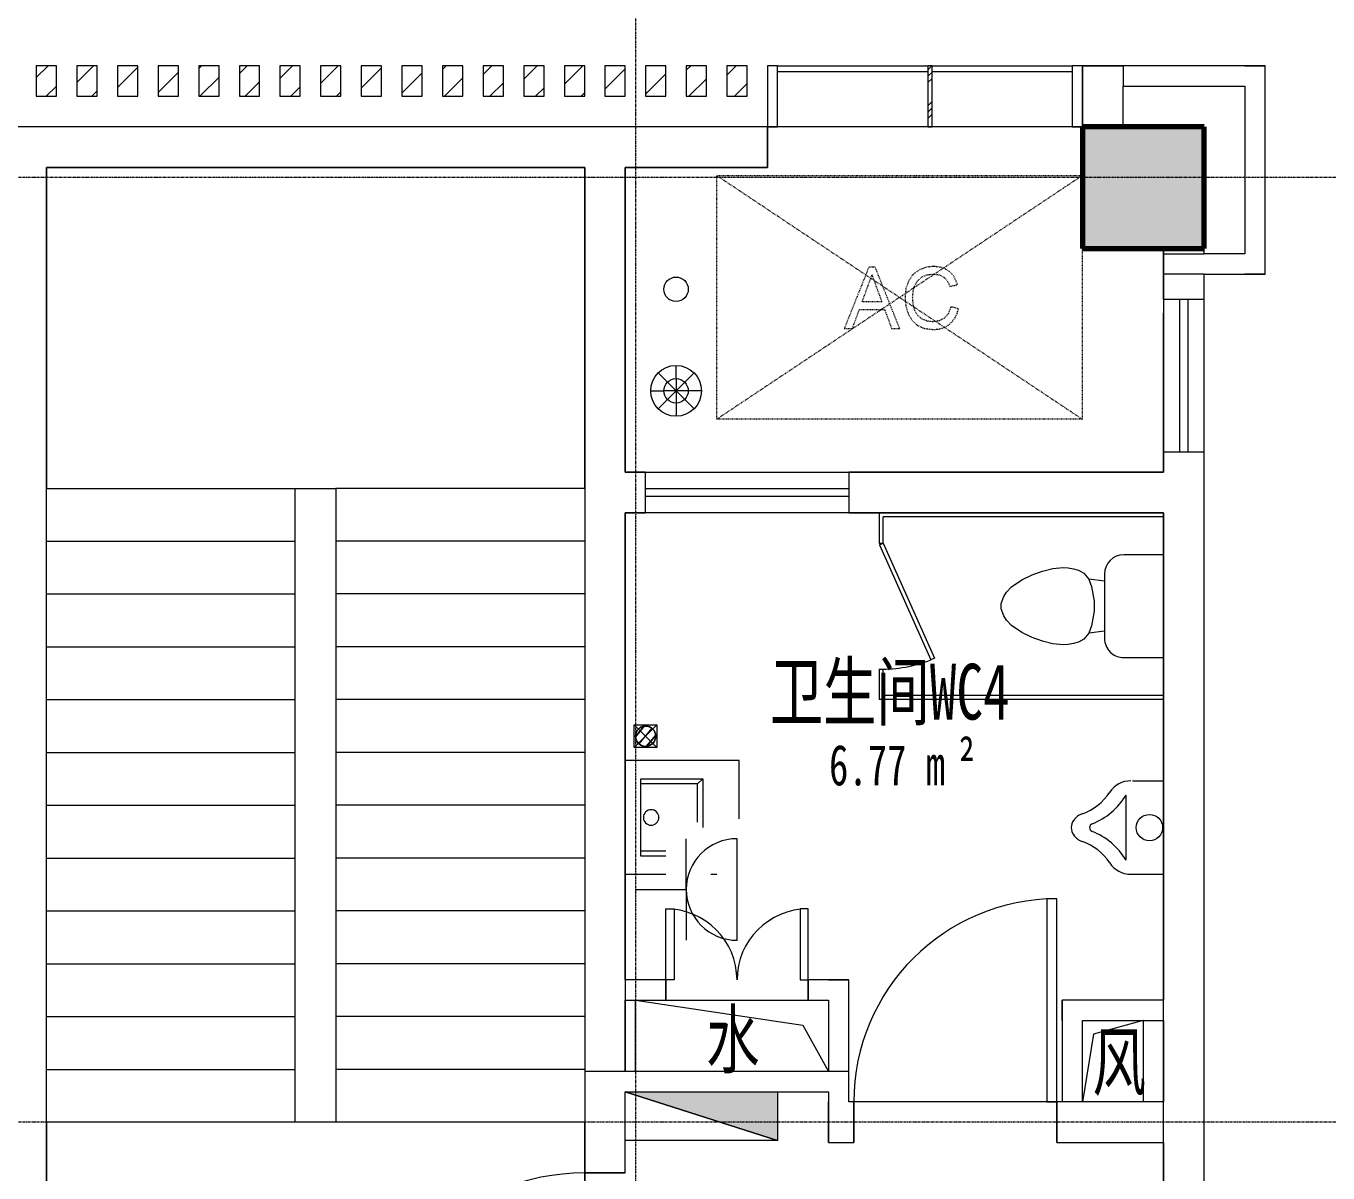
# Model space of a CAD drawing. Header units: millimetres. Extents: x 147592 to 208617, y -27981 to 8299.
# Drawn here: x 171000 to 177409, y -4900 to 746 of the extents above; entities that cross this region are included whole.
import ezdxf

# ---------------------------------------------------------------- set-up
doc = ezdxf.new("R2010")
doc.units = ezdxf.units.MM
for name, pattern in [('Dash_2_', [6.35, 3.175, -3.175]), ('划线', [6.35, 3.175, -3.175]), ('架空线', [3.97, 2.38, -1.59]), ('轴网线', [22.24, 12.7, -3.18, 3.18, -3.18])]:
    doc.linetypes.add(name, pattern=pattern)
for name, color, linetype, lineweight in [('A-AREA-____-IDEN', 7, 'Continuous', 5), ('A-DETL-____-OTLN', 7, 'Continuous', 5), ('A-DETL-GENF-OTLN', 7, 'Continuous', 5), ('A-GLAZ-CWMG-MCUT', 7, 'Continuous', 13), ('A-GLAZ-CWMG-OTLN', 7, 'Continuous', 5), ('A-WALL-____-MCUT', 7, 'Continuous', 13), ('A-WALL-____-OTLN', 7, 'Continuous', 13), ('E-ELEC-FIXT-OTLN', 7, 'Continuous', 5), ('M-EQPM-____-HDLN', 7, '划线', 5), ('P-SANR-FIXT-HDLN', 7, '划线', 5), ('P-SANR-FIXT-OTLN', 7, 'Continuous', 5), ('Q-SPCQ-____-OTLN', 7, 'Continuous', 5), ('S-GRID-____-OTLN', 7, 'Continuous', 5), ('S-STRS-____-OTLN', 7, 'Continuous', 5)]:
    doc.layers.add(name, color=color, linetype=linetype, lineweight=lineweight)
for name, color, linetype, lineweight, true_color in [('A-DOOR-____-MCUT', 7, 'Continuous', 13, 0x00007f), ('A-FLOR-____-OTLN', 7, 'Continuous', 13, 0x007f00), ('A-GLAZ-____-OTLN', 7, 'Continuous', 13, 0x00007f)]:
    doc.layers.add(name, color=color, linetype=linetype, lineweight=lineweight, true_color=true_color)
doc.styles.add('仿宋', font='', dxfattribs={"width": 0.7, "height": 200})
doc.styles.add('仿宋_1', font='', dxfattribs={"width": 0.7, "height": 275})
doc.styles.get('仿宋').set_extended_font_data('FangSong')
doc.styles.get('仿宋_1').set_extended_font_data('FangSong')

# ---------------------------------------------------------------- blocks, each defined once
blk = doc.blocks.new('TJ单扇平开门 - M1023-1831567-ELV_4F')
at = {"layer": 'A-DOOR-____-MCUT', "color": 251, "lineweight": 5, "true_color": 0x515151}
for p, q in [((500, 1100), (450, 1100)), ((450, 1100), (450, 100)), ((500, 100), (500, 1100)), ((450, 100), (500, 100))]:
    blk.add_line(p, q, dxfattribs=at)
at = {"layer": 'A-DOOR-____-MCUT', "color": 173, "lineweight": 5, "true_color": 0x5151be}
blk.add_arc((500, 100), 1000, 90, 180, dxfattribs=at)
blk = doc.blocks.new('左右推拉窗 - C1015-1399711-ELV_4F')
at = {"layer": 'A-GLAZ-____-OTLN', "color": 251, "lineweight": 5, "true_color": 0x515151}
for p, q in [((-490.5, -166.9), (-490.5, 33.1)), ((-490.5, 33.1), (509.5, 33.1)), ((509.5, 33.1), (509.5, -166.9)), ((-490.5, -46.9), (509.5, -46.9)), ((509.5, -86.9), (-490.5, -86.9)), ((509.5, -166.9), (-490.5, -166.9))]:
    blk.add_line(p, q, dxfattribs=at)
blk = doc.blocks.new('TJ双扇平开门 - FMC0723-2766260-ELV_4F')
at = {"layer": 'A-DOOR-____-MCUT', "color": 251, "lineweight": 5, "true_color": 0x515151}
for p, q in [((-310, -50), (-350, -50)), ((-350, -50), (-350, -400)), ((-310, -400), (-310, -50)), ((310, -50), (350, -50)), ((310, -400), (310, -50)), ((350, -50), (350, -400)), ((-350, -400), (-310, -400)), ((350, -400), (310, -400))]:
    blk.add_line(p, q, dxfattribs=at)
at = {"layer": 'A-DOOR-____-MCUT', "color": 173, "lineweight": 5, "true_color": 0x5151be}
for centre, start, end in [((-350, -50), 270, 360), ((350, -50), 180, 270)]:
    blk.add_arc(centre, 350, start, end, dxfattribs=at)
blk = doc.blocks.new('消火栓明装 - 消火栓明装-1644730-ELV_4F')
at = {"layer": 'A-DETL-GENF-OTLN', "true_color": 0x888888}
blk.add_hatch(color=252, dxfattribs=at).paths.add_polyline_path([(-375, 240), (-375, 0), (375, 0)], flags=0)
at = {"layer": 'A-DETL-GENF-OTLN', "color": 251, "true_color": 0x515151}
for p, q in [((-375, 240), (375, 240)), ((375, 0), (-375, 240)), ((-375, 0), (-375, 240)), ((-375, 240), (375, 0)), ((375, 240), (375, 0)), ((375, 0), (-375, 0))]:
    blk.add_line(p, q, dxfattribs=at)
blk = doc.blocks.new('TJ单扇平开门 - FMB1222b-2064251-ELV_4F')
at = {"layer": 'A-DOOR-____-MCUT', "color": 251, "lineweight": 5, "true_color": 0x515151}
for p, q in [((500, -100), (550, -100)), ((500, -1200), (500, -100)), ((550, -100), (550, -1200)), ((550, -1200), (500, -1200))]:
    blk.add_line(p, q, dxfattribs=at)
at = {"layer": 'A-DOOR-____-MCUT', "color": 173, "lineweight": 5, "true_color": 0x5151be}
blk.add_arc((550, -100), 1100, 180, 270, dxfattribs=at)
blk = doc.blocks.new('矩形竖梃 - 100_100mm 木色铝方通-V58-ELV_4F')
at = {"layer": 'A-GLAZ-CWMG-OTLN', "true_color": 0x515151}
h = blk.add_hatch(dxfattribs=at)
h.set_pattern_fill('FP_47', color=251, style=0, pattern_type=2)
h.set_pattern_definition([(315, (-171100.01, 549.98), (70.71068, 70.71068), [])])
h.paths.add_polyline_path([(50, 150), (50, 0), (-50, 0), (-50, 150)], flags=0)
at = {"layer": 'A-GLAZ-CWMG-MCUT', "color": 251, "lineweight": 5, "true_color": 0x515151}
for p, q in [((-50, 150), (50, 150)), ((-50, 0), (-50, 150)), ((50, 150), (50, 0)), ((50, 0), (-50, 0))]:
    blk.add_line(p, q, dxfattribs=at)
blk = doc.blocks.new('矩形竖梃 - 100_100mm 木色铝方通-V59-ELV_4F')
at = {"layer": 'A-GLAZ-CWMG-OTLN', "true_color": 0x515151}
h = blk.add_hatch(dxfattribs=at)
h.set_pattern_fill('FP_48', color=251, style=0, pattern_type=2)
h.set_pattern_definition([(315, (-171700.01, 549.98), (70.71068, 70.71068), [])])
h.paths.add_polyline_path([(50, 150), (50, 0), (-50, 0), (-50, 150)], flags=0)
at = {"layer": 'A-GLAZ-CWMG-MCUT', "color": 251, "lineweight": 5, "true_color": 0x515151}
for p, q in [((-50, 150), (50, 150)), ((-50, 0), (-50, 150)), ((50, 150), (50, 0)), ((50, 0), (-50, 0))]:
    blk.add_line(p, q, dxfattribs=at)
blk = doc.blocks.new('矩形竖梃 - 100_100mm 木色铝方通-V60-ELV_4F')
at = {"layer": 'A-GLAZ-CWMG-OTLN', "true_color": 0x515151}
h = blk.add_hatch(dxfattribs=at)
h.set_pattern_fill('FP_49', color=251, style=0, pattern_type=2)
h.set_pattern_definition([(315, (-171300.01, 549.98), (70.71068, 70.71068), [])])
h.paths.add_polyline_path([(50, 150), (50, 0), (-50, 0), (-50, 150)], flags=0)
at = {"layer": 'A-GLAZ-CWMG-MCUT', "color": 251, "lineweight": 5, "true_color": 0x515151}
for p, q in [((-50, 150), (50, 150)), ((-50, 0), (-50, 150)), ((50, 150), (50, 0)), ((50, 0), (-50, 0))]:
    blk.add_line(p, q, dxfattribs=at)
blk = doc.blocks.new('矩形竖梃 - 100_100mm 木色铝方通-V61-ELV_4F')
at = {"layer": 'A-GLAZ-CWMG-OTLN', "true_color": 0x515151}
h = blk.add_hatch(dxfattribs=at)
h.set_pattern_fill('FP_50', color=251, style=0, pattern_type=2)
h.set_pattern_definition([(315, (-171500.01, 549.98), (70.71068, 70.71068), [])])
h.paths.add_polyline_path([(50, 150), (50, 0), (-50, 0), (-50, 150)], flags=0)
at = {"layer": 'A-GLAZ-CWMG-MCUT', "color": 251, "lineweight": 5, "true_color": 0x515151}
for p, q in [((-50, 150), (50, 150)), ((-50, 0), (-50, 150)), ((50, 150), (50, 0)), ((50, 0), (-50, 0))]:
    blk.add_line(p, q, dxfattribs=at)
blk = doc.blocks.new('矩形竖梃 - 100_100mm 木色铝方通-V62-ELV_4F')
at = {"layer": 'A-GLAZ-CWMG-OTLN', "true_color": 0x515151}
h = blk.add_hatch(dxfattribs=at)
h.set_pattern_fill('FP_51', color=251, style=0, pattern_type=2)
h.set_pattern_definition([(315, (-171900.01, 549.98), (70.71068, 70.71068), [])])
h.paths.add_polyline_path([(50, 150), (50, 0), (-50, 0), (-50, 150)], flags=0)
at = {"layer": 'A-GLAZ-CWMG-MCUT', "color": 251, "lineweight": 5, "true_color": 0x515151}
for p, q in [((-50, 150), (50, 150)), ((-50, 0), (-50, 150)), ((50, 150), (50, 0)), ((50, 0), (-50, 0))]:
    blk.add_line(p, q, dxfattribs=at)
blk = doc.blocks.new('矩形竖梃 - 100_100mm 木色铝方通-V63-ELV_4F')
at = {"layer": 'A-GLAZ-CWMG-OTLN', "true_color": 0x515151}
h = blk.add_hatch(dxfattribs=at)
h.set_pattern_fill('FP_52', color=251, style=0, pattern_type=2)
h.set_pattern_definition([(315, (-172100.01, 549.98), (70.71068, 70.71068), [])])
h.paths.add_polyline_path([(50, 150), (50, 0), (-50, 0), (-50, 150)], flags=0)
at = {"layer": 'A-GLAZ-CWMG-MCUT', "color": 251, "lineweight": 5, "true_color": 0x515151}
for p, q in [((-50, 150), (50, 150)), ((-50, 0), (-50, 150)), ((50, 150), (50, 0)), ((50, 0), (-50, 0))]:
    blk.add_line(p, q, dxfattribs=at)
blk = doc.blocks.new('矩形竖梃 - 100_100mm 木色铝方通-V64-ELV_4F')
at = {"layer": 'A-GLAZ-CWMG-OTLN', "true_color": 0x515151}
h = blk.add_hatch(dxfattribs=at)
h.set_pattern_fill('FP_53', color=251, style=0, pattern_type=2)
h.set_pattern_definition([(315, (-172300.01, 549.98), (70.71068, 70.71068), [])])
h.paths.add_polyline_path([(50, 150), (50, 0), (-50, 0), (-50, 150)], flags=0)
at = {"layer": 'A-GLAZ-CWMG-MCUT', "color": 251, "lineweight": 5, "true_color": 0x515151}
for p, q in [((-50, 150), (50, 150)), ((-50, 0), (-50, 150)), ((50, 150), (50, 0)), ((50, 0), (-50, 0))]:
    blk.add_line(p, q, dxfattribs=at)
blk = doc.blocks.new('矩形竖梃 - 100_100mm 木色铝方通-V65-ELV_4F')
at = {"layer": 'A-GLAZ-CWMG-OTLN', "true_color": 0x515151}
h = blk.add_hatch(dxfattribs=at)
h.set_pattern_fill('FP_54', color=251, style=0, pattern_type=2)
h.set_pattern_definition([(315, (-172500.01, 549.98), (70.71068, 70.71068), [])])
h.paths.add_polyline_path([(50, 150), (50, 0), (-50, 0), (-50, 150)], flags=0)
at = {"layer": 'A-GLAZ-CWMG-MCUT', "color": 251, "lineweight": 5, "true_color": 0x515151}
for p, q in [((-50, 150), (50, 150)), ((-50, 0), (-50, 150)), ((50, 150), (50, 0)), ((50, 0), (-50, 0))]:
    blk.add_line(p, q, dxfattribs=at)
blk = doc.blocks.new('矩形竖梃 - 100_100mm 木色铝方通-V66-ELV_4F')
at = {"layer": 'A-GLAZ-CWMG-OTLN', "true_color": 0x515151}
h = blk.add_hatch(dxfattribs=at)
h.set_pattern_fill('FP_55', color=251, style=0, pattern_type=2)
h.set_pattern_definition([(315, (-172700.01, 549.98), (70.71068, 70.71068), [])])
h.paths.add_polyline_path([(50, 150), (50, 0), (-50, 0), (-50, 150)], flags=0)
at = {"layer": 'A-GLAZ-CWMG-MCUT', "color": 251, "lineweight": 5, "true_color": 0x515151}
for p, q in [((-50, 150), (50, 150)), ((-50, 0), (-50, 150)), ((50, 150), (50, 0)), ((50, 0), (-50, 0))]:
    blk.add_line(p, q, dxfattribs=at)
blk = doc.blocks.new('矩形竖梃 - 100_100mm 木色铝方通-V67-ELV_4F')
at = {"layer": 'A-GLAZ-CWMG-OTLN', "true_color": 0x515151}
h = blk.add_hatch(dxfattribs=at)
h.set_pattern_fill('FP_56', color=251, style=0, pattern_type=2)
h.set_pattern_definition([(315, (-172900.01, 549.98), (70.71068, 70.71068), [])])
h.paths.add_polyline_path([(50, 150), (50, 0), (-50, 0), (-50, 150)], flags=0)
at = {"layer": 'A-GLAZ-CWMG-MCUT', "color": 251, "lineweight": 5, "true_color": 0x515151}
for p, q in [((-50, 150), (50, 150)), ((-50, 0), (-50, 150)), ((50, 150), (50, 0)), ((50, 0), (-50, 0))]:
    blk.add_line(p, q, dxfattribs=at)
blk = doc.blocks.new('矩形竖梃 - 100_100mm 木色铝方通-V68-ELV_4F')
at = {"layer": 'A-GLAZ-CWMG-OTLN', "true_color": 0x515151}
h = blk.add_hatch(dxfattribs=at)
h.set_pattern_fill('FP_57', color=251, style=0, pattern_type=2)
h.set_pattern_definition([(315, (-173100.01, 549.98), (70.71068, 70.71068), [])])
h.paths.add_polyline_path([(50, 150), (50, 0), (-50, 0), (-50, 150)], flags=0)
at = {"layer": 'A-GLAZ-CWMG-MCUT', "color": 251, "lineweight": 5, "true_color": 0x515151}
for p, q in [((-50, 150), (50, 150)), ((-50, 0), (-50, 150)), ((50, 150), (50, 0)), ((50, 0), (-50, 0))]:
    blk.add_line(p, q, dxfattribs=at)
blk = doc.blocks.new('矩形竖梃 - 100_100mm 木色铝方通-V69-ELV_4F')
at = {"layer": 'A-GLAZ-CWMG-OTLN', "true_color": 0x515151}
h = blk.add_hatch(dxfattribs=at)
h.set_pattern_fill('FP_58', color=251, style=0, pattern_type=2)
h.set_pattern_definition([(315, (-173300.01, 549.98), (70.71068, 70.71068), [])])
h.paths.add_polyline_path([(50, 150), (50, 0), (-50, 0), (-50, 150)], flags=0)
at = {"layer": 'A-GLAZ-CWMG-MCUT', "color": 251, "lineweight": 5, "true_color": 0x515151}
for p, q in [((-50, 150), (50, 150)), ((-50, 0), (-50, 150)), ((50, 150), (50, 0)), ((50, 0), (-50, 0))]:
    blk.add_line(p, q, dxfattribs=at)
blk = doc.blocks.new('矩形竖梃 - 100_100mm 木色铝方通-V70-ELV_4F')
at = {"layer": 'A-GLAZ-CWMG-OTLN', "true_color": 0x515151}
h = blk.add_hatch(dxfattribs=at)
h.set_pattern_fill('FP_59', color=251, style=0, pattern_type=2)
h.set_pattern_definition([(315, (-173500.01, 549.98), (70.71068, 70.71068), [])])
h.paths.add_polyline_path([(50, 150), (50, 0), (-50, 0), (-50, 150)], flags=0)
at = {"layer": 'A-GLAZ-CWMG-MCUT', "color": 251, "lineweight": 5, "true_color": 0x515151}
for p, q in [((-50, 150), (50, 150)), ((-50, 0), (-50, 150)), ((50, 150), (50, 0)), ((50, 0), (-50, 0))]:
    blk.add_line(p, q, dxfattribs=at)
blk = doc.blocks.new('矩形竖梃 - 100_100mm 木色铝方通-V71-ELV_4F')
at = {"layer": 'A-GLAZ-CWMG-OTLN', "true_color": 0x515151}
h = blk.add_hatch(dxfattribs=at)
h.set_pattern_fill('FP_60', color=251, style=0, pattern_type=2)
h.set_pattern_definition([(315, (-173700.01, 549.98), (70.71068, 70.71068), [])])
h.paths.add_polyline_path([(50, 150), (50, 0), (-50, 0), (-50, 150)], flags=0)
at = {"layer": 'A-GLAZ-CWMG-MCUT', "color": 251, "lineweight": 5, "true_color": 0x515151}
for p, q in [((-50, 150), (50, 150)), ((-50, 0), (-50, 150)), ((50, 150), (50, 0)), ((50, 0), (-50, 0))]:
    blk.add_line(p, q, dxfattribs=at)
blk = doc.blocks.new('矩形竖梃 - 100_100mm 木色铝方通-V72-ELV_4F')
at = {"layer": 'A-GLAZ-CWMG-OTLN', "true_color": 0x515151}
h = blk.add_hatch(dxfattribs=at)
h.set_pattern_fill('FP_61', color=251, style=0, pattern_type=2)
h.set_pattern_definition([(315, (-173900.01, 549.98), (70.71068, 70.71068), [])])
h.paths.add_polyline_path([(50, 150), (50, 0), (-50, 0), (-50, 150)], flags=0)
at = {"layer": 'A-GLAZ-CWMG-MCUT', "color": 251, "lineweight": 5, "true_color": 0x515151}
for p, q in [((-50, 150), (50, 150)), ((-50, 0), (-50, 150)), ((50, 150), (50, 0)), ((50, 0), (-50, 0))]:
    blk.add_line(p, q, dxfattribs=at)
blk = doc.blocks.new('矩形竖梃 - 100_100mm 木色铝方通-V73-ELV_4F')
at = {"layer": 'A-GLAZ-CWMG-OTLN', "true_color": 0x515151}
h = blk.add_hatch(dxfattribs=at)
h.set_pattern_fill('FP_62', color=251, style=0, pattern_type=2)
h.set_pattern_definition([(315, (-174100.01, 549.98), (70.71068, 70.71068), [])])
h.paths.add_polyline_path([(50, 150), (50, 0), (-50, 0), (-50, 150)], flags=0)
at = {"layer": 'A-GLAZ-CWMG-MCUT', "color": 251, "lineweight": 5, "true_color": 0x515151}
for p, q in [((-50, 150), (50, 150)), ((-50, 0), (-50, 150)), ((50, 150), (50, 0)), ((50, 0), (-50, 0))]:
    blk.add_line(p, q, dxfattribs=at)
blk = doc.blocks.new('雨水斗 2d - 地漏 R100-669040-ELV_4F')
at = {"layer": 'Q-SPCQ-____-OTLN', "color": 251, "true_color": 0x515151}
for p, q in [((-42.4, 42.4), (-88.4, 88.4)), ((88.4, 88.4), (-42.4, -42.4)), ((0, 60), (0, 125)), ((-125, 0), (-60, 0)), ((125, 0), (-60, 0)), ((-42.4, 42.4), (88.4, -88.4)), ((0, 60), (0, -125)), ((-88.4, -88.4), (-42.4, -42.4))]:
    blk.add_line(p, q, dxfattribs=at)
for radius in [125, 60]:
    blk.add_circle((0, 0), radius, dxfattribs=at)
blk = doc.blocks.new('雨水管 2d - 地漏 R50-1793327-ELV_4F')
at = {"layer": 'Q-SPCQ-____-OTLN', "color": 251, "true_color": 0x515151}
blk.add_circle((0, 0), 60, dxfattribs=at)
blk = doc.blocks.new('矩形竖梃 - 50_300mm 长方形-V74-ELV_4F')
at = {"layer": 'A-GLAZ-CWMG-MCUT', "color": 251, "lineweight": 5, "true_color": 0x515151}
for p, q in [((-50, 0), (0, 0)), ((-50, -300), (-50, 0)), ((0, 0), (0, -300)), ((0, -300), (-50, -300))]:
    blk.add_line(p, q, dxfattribs=at)
blk = doc.blocks.new('矩形竖梃 - 50_300mm 长方形-V75-ELV_4F')
at = {"layer": 'A-GLAZ-CWMG-MCUT', "color": 251, "lineweight": 5, "true_color": 0x515151}
for p, q in [((0, 0), (-50, 0)), ((-50, 0), (-50, -300)), ((0, -299.9), (0, 0)), ((-50, -300), (0, -300))]:
    blk.add_line(p, q, dxfattribs=at)
blk = doc.blocks.new('矩形竖梃 - 30mm 正方形-2021428-ELV_4F')
at = {"layer": 'A-GLAZ-CWMG-OTLN', "color": 251, "true_color": 0x515151}
for p, q in [((175460, 550), (176150, 550)), ((176150, 520), (175460, 520))]:
    blk.add_line(p, q, dxfattribs=at)
blk = doc.blocks.new('矩形竖梃 - 30mm 正方形-2021431-ELV_4F')
at = {"layer": 'A-GLAZ-CWMG-OTLN', "color": 251, "true_color": 0x515151}
for p, q in [((174700, 550), (175440, 550)), ((175440, 520), (174700, 520))]:
    blk.add_line(p, q, dxfattribs=at)
blk = doc.blocks.new('矩形竖梃 - TJ隐框 20_250-1986374-ELV_4F')
at = {"layer": 'A-GLAZ-CWMG-OTLN', "true_color": 0x515151}
h = blk.add_hatch(dxfattribs=at)
h.set_pattern_fill('FP_64', color=251, style=0, pattern_type=2)
h.set_pattern_definition([(135, (175450.01, -549.98), (-88.38835, -88.38835), []), (135, (175418.76, -549.98), (-176.776695, 1e-14), []), (135, (175481.26, -549.98), (-176.776695, 1e-14), [])])
h.paths.add_polyline_path([(-10, -300), (-10, 0), (10, 0), (10, -300)], flags=0)
at = {"layer": 'A-GLAZ-CWMG-MCUT', "color": 251, "lineweight": 5, "true_color": 0x515151}
for p, q in [((-10, 0), (10, 0)), ((-10, -300), (-10, 0)), ((10, 0), (10, -300)), ((10, -300), (-10, -300))]:
    blk.add_line(p, q, dxfattribs=at)
blk = doc.blocks.new('矩形竖梃 - 100_100mm 木色铝方通-V82-ELV_4F')
at = {"layer": 'A-GLAZ-CWMG-OTLN', "true_color": 0x515151}
h = blk.add_hatch(dxfattribs=at)
h.set_pattern_fill('FP_65', color=251, style=0, pattern_type=2)
h.set_pattern_definition([(315, (-174300.01, 549.98), (70.71068, 70.71068), [])])
h.paths.add_polyline_path([(50, 150), (50, 0), (-50, 0), (-50, 150)], flags=0)
at = {"layer": 'A-GLAZ-CWMG-MCUT', "color": 251, "lineweight": 5, "true_color": 0x515151}
for p, q in [((-50, 150), (50, 150)), ((-50, 0), (-50, 150)), ((50, 150), (50, 0)), ((50, 0), (-50, 0))]:
    blk.add_line(p, q, dxfattribs=at)
blk = doc.blocks.new('矩形竖梃 - 100_100mm 木色铝方通-V83-ELV_4F')
at = {"layer": 'A-GLAZ-CWMG-OTLN', "true_color": 0x515151}
h = blk.add_hatch(dxfattribs=at)
h.set_pattern_fill('FP_66', color=251, style=0, pattern_type=2)
h.set_pattern_definition([(315, (-174500.01, 549.98), (70.71068, 70.71068), [])])
h.paths.add_polyline_path([(50, 150), (50, 0), (-50, 0), (-50, 150)], flags=0)
at = {"layer": 'A-GLAZ-CWMG-MCUT', "color": 251, "lineweight": 5, "true_color": 0x515151}
for p, q in [((-50, 150), (50, 150)), ((-50, 0), (-50, 150)), ((50, 150), (50, 0)), ((50, 0), (-50, 0))]:
    blk.add_line(p, q, dxfattribs=at)
blk = doc.blocks.new('百叶窗-单层单列_角度可变_ - BYC0825-2215836-ELV_4F')
at = {"layer": 'A-GLAZ-____-OTLN', "color": 251, "lineweight": 5, "true_color": 0x515151}
for p, q in [((375, 0), (-375, 0)), ((-375, 0), (-375, -200)), ((375, -200), (375, 0)), ((-375, -80), (375, -80)), ((-375, -120), (375, -120)), ((-375, -200), (375, -200))]:
    blk.add_line(p, q, dxfattribs=at)
blk = doc.blocks.new('TJ空调外机 - TJ空调外机1800_1200-V85-ELV_4F')
at = {"layer": 'M-EQPM-____-HDLN', "color": 250, "linetype": 'Dash_2_', "true_color": 0x444444}
for p, q in [((900, 600), (-900, -600)), ((-900, 600), (900, -600)), ((-900, -600), (-900, 600)), ((-900, 600), (900, 600)), ((900, -600), (900, 240)), ((-151.6, 147.9), (-271.9, -153.4)), ((-119.6, 147.9), (-151.6, 147.9)), ((0.7, -153.4), (-119.6, 147.9)), ((95.4, 134.5), (66.3, 112.2)), ((130, 148.1), (95.4, 134.5)), ((167.8, 152.6), (130, 148.1)), ((209.1, 146.8), (167.8, 152.6)), ((227.1, 139.4), (209.1, 146.8)), ((243.3, 129.2), (227.1, 139.4)), ((257.4, 116.2), (243.3, 129.2)), ((-154.4, 59), (-135.6, 110.3)), ((-135.6, 110.3), (-114.5, 52.5)), ((44.7, 81.4), (31.3, 43.5)), ((66.3, 112.2), (44.7, 81.4)), ((74.1, 55.6), (87.2, 80)), ((87.2, 80), (107.4, 98.9)), ((107.4, 98.9), (134, 110.9)), ((134, 110.9), (166.4, 115)), ((166.4, 115), (194.4, 111.3)), ((194.4, 111.3), (217.3, 100.4)), ((217.3, 100.4), (235.1, 81.6)), ((235.1, 81.6), (248.2, 54.1)), ((269.2, 100.9), (257.4, 116.2)), ((285.8, 63.1), (269.2, 100.9)), ((-183.9, -21.6), (-154.4, 59)), ((-114.5, 52.5), (-87.3, -21.6)), ((31.3, 43.5), (26.9, -0.5)), ((64.5, -0.4), (66.9, 28)), ((66.9, 28), (74.1, 55.6)), ((248.2, 54.1), (285.8, 63.1)), ((-232.1, -153.4), (-197.7, -59.3)), ((-197.7, -59.3), (-73.6, -59.3)), ((-87.3, -21.6), (-183.9, -21.6)), ((-73.6, -59.3), (-39.1, -153.4)), ((26.9, -0.5), (30.8, -42.1)), ((30.8, -42.1), (42.6, -81)), ((67.4, -35.2), (64.5, -0.4)), ((75.9, -65.3), (67.4, -35.2)), ((252.9, -46.3), (240.7, -78.6)), ((290.5, -56), (252.9, -46.3)), ((283.1, -79.4), (290.5, -56)), ((42.6, -81), (62, -114.1)), ((62, -114.1), (88.6, -138.3)), ((90.4, -89.5), (75.9, -65.3)), ((111.3, -106.7), (90.4, -89.5)), ((136.3, -117), (111.3, -106.7)), ((163.3, -120.5), (136.3, -117)), ((194.7, -115.8), (163.3, -120.5)), ((220.9, -101.8), (194.7, -115.8)), ((240.7, -78.6), (220.9, -101.8)), ((245.9, -132), (260.8, -117.4)), ((260.8, -117.4), (273.2, -99.9)), ((273.2, -99.9), (283.1, -79.4)), ((-271.9, -153.4), (-232.1, -153.4)), ((-39.1, -153.4), (0.7, -153.4)), ((88.6, -138.3), (123.3, -153.2)), ((123.3, -153.2), (167, -158.1)), ((167, -158.1), (189.4, -156.5)), ((189.4, -156.5), (210.1, -151.6)), ((210.1, -151.6), (228.9, -143.4)), ((228.9, -143.4), (245.9, -132)), ((900, -600), (-900, -600))]:
    blk.add_line(p, q, dxfattribs=at)
blk = doc.blocks.new('TJ地漏 - TJ卫生间地漏-1319683-ELV_4F')
at = {"layer": 'P-SANR-FIXT-HDLN', "color": 250, "linetype": 'Continuous', "true_color": 0x444444}
for p, q in [((-56, 56), (56, -56)), ((56, 56), (-56, -56)), ((-56, -56), (-56, 56)), ((-56, 56), (56, 56)), ((56, 56), (56, -56)), ((56, -56), (-56, -56))]:
    blk.add_line(p, q, dxfattribs=at)
at = {"layer": 'P-SANR-FIXT-OTLN', "color": 160, "true_color": 0x4444ff}
for p, q in [((-9.5, 49.1), (-50, -0.2)), ((-6.9, 49.5), (-49.9, -2.9)), ((30.8, 39.4), (-32.6, -37.9)), ((49.5, 6.9), (2.9, -49.9)), ((49.8, 4.5), (5.3, -49.7))]:
    blk.add_line(p, q, dxfattribs=at)
blk.add_circle((0, 0), 50, dxfattribs=at)
at = {"layer": 'P-SANR-FIXT-OTLN', "color": 250, "true_color": 0x444444}
for start, end in [(90, 270), (270, 90)]:
    blk.add_arc((0, 0), 50, start, end, dxfattribs=at)
blk = doc.blocks.new('TJ洗脸盆-矩形 - 560 mmx560 mm-1416622-ELV_4F')
at = {"layer": 'P-SANR-FIXT-OTLN', "color": 250, "true_color": 0x444444}
for p, q in [((174510, -2870), (173950, -2870)), ((173950, -2870), (173950, -3430)), ((174510, -3156.6), (174510, -2870)), ((174026.2, -3340.5), (174026.2, -2959.5)), ((174026.2, -2959.5), (174331.2, -2959.5)), ((174305.8, -2984.9), (174026.2, -2984.9)), ((174305.8, -2984.9), (174331.2, -2959.5)), ((174305.8, -3173.9), (174305.8, -2984.9)), ((174331.2, -2959.5), (174331.2, -3199.4)), ((174026.2, -3315.1), (174150, -3315.1)), ((174150, -3340.5), (174026.2, -3340.5)), ((173950, -3430), (174150, -3430)), ((174370.9, -3430), (174400, -3430))]:
    blk.add_line(p, q, dxfattribs=at)
for start, end in [(90, 270), (270, 90)]:
    blk.add_arc((174077, -3150), 38.1, start, end, dxfattribs=at)
blk = doc.blocks.new('TJ小便器-壁挂式 - 标准-1416623-ELV_4F')
at = {"layer": 'A-DETL-GENF-OTLN', "color": 250, "true_color": 0x444444}
for p, q in [((176446.8, -2970), (176600, -2970)), ((176600, -3430), (176600, -2970)), ((176415, -3360), (176415, -3040)), ((176438.8, -3430), (176600, -3430))]:
    blk.add_line(p, q, dxfattribs=at)
blk.add_circle((176530, -3200), 65, dxfattribs=at)
for centre, radius, start, end in [((176438.8, -3095), 125, 90, 146.6103), ((176110.4, -2878.5), 268.3, 289.49398, 326.6103), ((176124.5, -2866.2), 338.5, 291.39172, 329.10651), ((176230, -3216.3), 90, 109.49398, 143.93433), ((176207.6, -3200), 62.3, 143.93433, 216.06567), ((176255.3, -3200), 20, 111.39172, 248.60828), ((176230, -3183.7), 90, 216.06567, 250.50602), ((176110.4, -3521.5), 268.3, 33.3897, 70.50602), ((176124.5, -3533.8), 338.5, 30.89349, 68.60828), ((176438.8, -3305), 125, 213.3897, 270)]:
    blk.add_arc(centre, radius, start, end, dxfattribs=at)
blk = doc.blocks.new('单个座便器隔间 - 单个座便器隔间-1855308-ELV_4F')
at = {"layer": 'P-SANR-FIXT-OTLN', "color": 250, "true_color": 0x444444}
for p, q in [((-10, 0), (-10, -1400)), ((10, 0), (10, -1380)), ((196.6, 0), (196.6, -196.2)), ((703.4, 0), (196.6, 0)), ((703.4, -196.2), (703.4, 0)), ((890, 0), (890, -1380)), ((910, 0), (910, -1400)), ((291.3, -290.9), (608.8, -290.9)), ((326.5, -290.9), (317.7, -367.7)), ((573.5, -290.9), (582.3, -367.7)), ((287.4, -393.1), (317.7, -367.7)), ((317.7, -367.7), (352.6, -355)), ((352.6, -355), (424.6, -342.3)), ((424.6, -342.3), (475.4, -342.3)), ((475.4, -342.3), (547.4, -355)), ((547.4, -355), (582.3, -367.7)), ((582.3, -367.7), (612.6, -393.1)), ((261.7, -469.4), (266.2, -443.9)), ((266.2, -443.9), (273, -418.5)), ((273, -418.5), (287.4, -393.1)), ((612.6, -393.1), (627, -418.5)), ((627, -418.5), (633.8, -443.9)), ((633.8, -443.9), (638.3, -469.4)), ((259.5, -494.7), (261.7, -469.4)), ((263.9, -545.3), (259.5, -494.7)), ((640.5, -494.7), (636.1, -545.3)), ((638.3, -469.4), (640.5, -494.7)), ((277.6, -596.3), (263.9, -545.3)), ((636.1, -545.3), (622.4, -596.3)), ((296.1, -647.1), (277.6, -596.3)), ((622.4, -596.3), (603.9, -647.1)), ((319.8, -697.9), (296.1, -647.1)), ((355, -748.7), (319.8, -697.9)), ((580.2, -697.9), (545, -748.7)), ((603.9, -647.1), (580.2, -697.9)), ((380.4, -774.1), (355, -748.7)), ((545, -748.7), (519.6, -774.1)), ((402.4, -786.8), (380.4, -774.1)), ((437.3, -799.5), (402.4, -786.8)), ((462.7, -799.5), (437.3, -799.5)), ((497.6, -786.8), (462.7, -799.5)), ((519.6, -774.1), (497.6, -786.8)), ((140, -1380), (706.4, -1127.8)), ((148.1, -1398.3), (714.5, -1146.1)), ((706.4, -1127.8), (714.5, -1146.1)), ((-10, -1400), (140, -1400)), ((140, -1380), (10, -1380)), ((148.1, -1398.3), (140, -1380)), ((140, -1400), (140, -1380)), ((890, -1380), (760, -1380)), ((760, -1400), (760, -1380)), ((760, -1400), (910, -1400))]:
    blk.add_line(p, q, dxfattribs=at)
for centre, radius, start, end in [((291.3, -196.2), 94.6, 180, 270), ((608.8, -196.2), 94.6, 270, 0), ((88.8, -1389.2), 671.3, 359.07521, 21.22957)]:
    blk.add_arc(centre, radius, start, end, dxfattribs=at)
blk = doc.blocks.new('YXQH_AR_B9-20_rvt-1-ELV_4F')
at = {"layer": 'A-DETL-GENF-OTLN', "true_color": 0xa1a1a1}
h = blk.add_hatch(dxfattribs=at)
h.set_pattern_fill('FP_68', color=253, style=0, pattern_type=2)
h.set_pattern_definition([(7.754, (-466.58, -204.02), (12.15805, 332.8942), [3.353, -1548.768]), (7.754, (776.34, 218.05), (12.15805, 332.8942), [3.353, -1548.768]), (9.74, (363.8, 116.2), (0.0001, 1266.291), [3.353, -588.363]), (9.74, (339.6, 204.2), (0.0001, 1266.291), [3.353, -588.363]), (68.882, (225.66, -61.6), (-140.1373, 1041.8589), [3.353, -1089.337]), (68.882, (129, -106.5), (-140.1373, 1041.8589), [3.353, -1089.337]), (56.297, (-51.2, 131.2), (-734.4827, 622.86), [3.353, -470.742]), (56.297, (137.8, 331.9), (-734.4827, 622.86), [3.353, -470.742]), (137.416, (187.59, 94.08), (-3935.054568, 3543.459496), [73.913, -9804.313]), (8.512, (90.05, 79.41), (3117.572636, 564.982686), [98.632, -5356.38]), (236.294, (133.21, 144.14), (-4467.173774, -6768.804336), [77.802, -13192.636]), (128.267, (122.16, 220.01), (-6131.736673, 7665.37486), [53.462, -17810.517]), (9.74, (48.62, 207.58), (3069.14795, 643.06413), [74.582, -10350.37]), (233.414, (89.018, 261.96), (-20834.0959632, -28103.0884394), [67.74, -56173.655]), (67.8, (40.48, -52.28), (439.74679, 1441.63531), [50.851, -3807.912]), (307.846, (0, 0), (856.01581, -814.9391), [66.124, -2950.443]), (45, (0, 0), (-176.7767, 176.7767), []), (355, (0, 0), (578.509, 689.44), [60, -660]), (7.754, (0, 0), (12.15805, 332.8942), [3.353, -1548.768]), (7.754, (517.27, 396.9), (12.15805, 332.8942), [3.353, -1548.768]), (7.754, (1048.8, 804.78), (12.15805, 332.8942), [3.353, -1548.768]), (9.74, (-323, 0), (0.0001, 1266.291), [3.353, -588.363]), (9.74, (-83.4, -219.6), (0.0001, 1266.291), [3.353, -588.363]), (9.74, (298.5, -569.5), (0.0001, 1266.291), [3.353, -588.363]), (68.882, (645.7, -553.4), (-140.1373, 1041.8589), [3.353, -1089.337]), (68.882, (-12.15, -134.3), (-140.1373, 1041.8589), [3.353, -1089.337]), (68.882, (-223, 0), (-140.1373, 1041.8589), [3.353, -1089.337]), (56.297, (0, 0), (-734.4827, 622.86), [3.353, -470.742]), (56.297, (378.7, 49.9), (-734.4827, 622.86), [3.353, -470.742]), (56.297, (1010.3, 133), (-734.4827, 622.86), [3.353, -470.742])])
h.paths.add_polyline_path([(165500, -17650), (165500, -17150), (165000, -17150), (165000, -17650)], flags=0)
h.paths.add_polyline_path([(182950, -17650), (182950, -17150), (182450, -17150), (182450, -17650)], flags=0)
h.paths.add_polyline_path([(173792.3, -17650), (174275, -17650), (174275, -17150), (173750, -17150), (173750, -17650)], flags=0)
h.paths.add_polyline_path([(170750, -9250), (171250, -9250), (171250, -8750), (170750, -8750)], flags=0)
h.paths.add_polyline_path([(176800, -9050), (176800, -8500), (176300, -8500), (176300, -9050)], flags=0)
h.paths.add_polyline_path([(165500, -9000), (165500, -8500), (165000, -8500), (165000, -9000)], flags=0)
h.paths.add_polyline_path([(183000, -8950), (183000, -8450), (182500, -8450), (182500, -8950)], flags=0)
h.paths.add_polyline_path([(182950, -7000), (182950, -6500), (182550, -6500), (182550, -7000)], flags=0)
h.paths.add_polyline_path([(176800, -350), (176800, 250), (176200, 250), (176200, -350), (176296.5, -350)], flags=0)
h.paths.add_polyline_path([(165000, -250), (165500, -250), (165500, 250), (165000, 250)], flags=0)
at = {"color": 251, "lineweight": 5, "true_color": 0x515151}
for p, q in [((174000, -4050), (174824, -4172.6)), ((176500, -4150), (176255, -4217.6)), ((174824, -4172.6), (174950, -4400)), ((176255, -4217.6), (176200, -4550))]:
    blk.add_line(p, q, dxfattribs=at)
at = {"layer": 'A-DETL-____-OTLN', "color": 160, "lineweight": 70, "true_color": 0x4444ff}
for p, q in [((176800, 250), (176200, 250)), ((176200, 250), (176200, -350)), ((176800, -350), (176800, 250)), ((176200, -350), (176800, -350))]:
    blk.add_line(p, q, dxfattribs=at)
at = {"layer": 'A-FLOR-____-OTLN', "color": 8, "lineweight": 5, "true_color": 0x7f7f7f}
for p, q in [((174700, 250), (174650, 250)), ((174650, 250), (174650, 50)), ((175440, 250), (174700, 250)), ((175460, 250), (175440, 250)), ((176150, 250), (175460, 250)), ((176200, 250), (176150, 250)), ((174650, 50), (173950, 50)), ((173950, 50), (173950, -1450)), ((176600, -600), (176600, -350)), ((176600, -1350), (176600, -668.5)), ((176600, -1450), (176600, -1350)), ((173950, -1450), (174050, -1450)), ((175050, -1450), (176600, -1450)), ((173950, -1650), (173950, -3950)), ((174050, -1650), (173950, -1650)), ((176600, -1650), (175050, -1650)), ((176600, -4050), (176600, -1650)), ((173950, -3950), (173950, -4050)), ((173950, -4050), (173950, -4400)), ((174000, -4400), (174000, -4050)), ((174000, -4050), (174150, -4050)), ((174150, -4050), (174850, -4050)), ((174850, -4050), (174950, -4050)), ((174950, -4050), (174950, -4400)), ((176600, -4150), (176600, -4050)), ((176200, -4550), (176200, -4150)), ((176200, -4150), (176500, -4150)), ((176500, -4150), (176500, -4550)), ((176600, -4550), (176600, -4150)), ((175050, -4400), (173750, -4400)), ((173750, -4400), (173750, -4900)), ((175050, -4550), (175050, -4400)), ((175075, -4550), (175050, -4550)), ((176025, -4550), (175075, -4550)), ((176100, -4550), (176025, -4550)), ((176200, -4550), (176100, -4550)), ((176600, -4550), (176200, -4550)), ((176600, -4750), (176600, -4550)), ((176600, -6800), (176600, -4750)), ((173750, -4900), (173750, -5950))]:
    blk.add_line(p, q, dxfattribs=at)
at = {"layer": 'A-WALL-____-MCUT', "color": 251, "lineweight": 5, "true_color": 0x515151}
for p, q in [((176400, 550), (176200, 550)), ((176200, 550), (176200, 250)), ((177000, 550), (176400, 550)), ((176400, 550), (176400, 450)), ((177100, 550), (177000, 550)), ((177100, -475), (177100, 550)), ((176400, 250), (176400, 450)), ((176400, 450), (177000, 450)), ((177000, 450), (177000, -375)), ((174650, 250), (167350, 250)), ((174650, 50), (174650, 250)), ((171100, -6150), (171100, 50)), ((171100, 50), (173750, 50)), ((173750, 50), (173750, -4900)), ((173950, -1450), (173950, 50)), ((173950, 50), (174650, 50)), ((176600, -350), (176600, -375)), ((176600, -375), (176800, -375)), ((176600, -375), (176600, -475)), ((176800, -375), (176800, -350)), ((177000, -375), (176800, -375)), ((176600, -475), (176600, -600)), ((176800, -475), (176600, -475)), ((176800, -475), (177000, -475)), ((176800, -600), (176800, -475)), ((177000, -475), (177100, -475)), ((176600, -1350), (176600, -1450)), ((176800, -6800), (176800, -1350)), ((174050, -1450), (173950, -1450)), ((176600, -1450), (175050, -1450)), ((173950, -3950), (173950, -1650)), ((173950, -1650), (174050, -1650)), ((175050, -1650), (176600, -1650)), ((176600, -1650), (176600, -4050)), ((174150, -3950), (173950, -3950)), ((174150, -4050), (174150, -3950)), ((174950, -3950), (174850, -3950)), ((174850, -3950), (174850, -4050)), ((175050, -3950), (174950, -3950)), ((175050, -4550), (175050, -3950)), ((173950, -4400), (173950, -4050)), ((173950, -4050), (174150, -4050)), ((174850, -4050), (174950, -4050)), ((174950, -4050), (174950, -4400)), ((176600, -4050), (176100, -4050)), ((176100, -4050), (176100, -4150)), ((176100, -4150), (176100, -4550)), ((176200, -4150), (176600, -4150)), ((176200, -4550), (176200, -4150)), ((176600, -4150), (176600, -4550)), ((174950, -4400), (173950, -4400)), ((173950, -4900), (173950, -4500)), ((173950, -4500), (174950, -4500)), ((174950, -4500), (174950, -4550)), ((174950, -4550), (174950, -4750)), ((175075, -4550), (175050, -4550)), ((175075, -4750), (175075, -4550)), ((176100, -4550), (176075, -4550)), ((176075, -4550), (176075, -4750)), ((176600, -4550), (176200, -4550)), ((174950, -4750), (175075, -4750)), ((176075, -4750), (176600, -4750)), ((176600, -4750), (176600, -6800)), ((173750, -4900), (173950, -4900))]:
    blk.add_line(p, q, dxfattribs=at)
at = {"layer": 'A-WALL-____-OTLN', "color": 251, "lineweight": 5, "true_color": 0x515151}
for p, q in [((176200, 550), (176400, 550)), ((176200, 550), (176200, 250)), ((177000, 550), (176400, 550)), ((177000, 550), (177100, 550)), ((177100, -475), (177100, 550)), ((176400, 250), (176400, 450)), ((176400, 450), (177000, 450)), ((177000, 450), (177000, -375)), ((174650, 250), (167350, 250)), ((174650, 250), (174650, 50)), ((176800, 250), (176400, 250)), ((171100, -6150), (171100, 50)), ((171100, 50), (173750, 50)), ((173750, 50), (173750, -4900)), ((173950, -1450), (173950, 50)), ((173950, 50), (174650, 50)), ((176600, -350), (176600, -375)), ((176600, -475), (176600, -375)), ((176800, -375), (176800, -350)), ((177000, -375), (176800, -375)), ((176600, -475), (176600, -600)), ((176800, -475), (177000, -475)), ((176800, -600), (176800, -475)), ((177100, -475), (177000, -475)), ((176600, -668.5), (176600, -1350)), ((176600, -1350), (176600, -1450)), ((176800, -6500), (176800, -1350)), ((174050, -1450), (173950, -1450)), ((175050, -1450), (175050, -1650)), ((176600, -1450), (175050, -1450)), ((173950, -3950), (173950, -1650)), ((173950, -1650), (174050, -1650)), ((175050, -1650), (176600, -1650)), ((176600, -1650), (176600, -4050)), ((174150, -3950), (173950, -3950)), ((174150, -3950), (174150, -4050)), ((174850, -4050), (174850, -3950)), ((174950, -3950), (174850, -3950)), ((174950, -3950), (175050, -3950)), ((175050, -4550), (175050, -3950)), ((173950, -4400), (173950, -4050)), ((173950, -4050), (174150, -4050)), ((174850, -4050), (174950, -4050)), ((174950, -4050), (174950, -4400)), ((176600, -4050), (176100, -4050)), ((176100, -4150), (176100, -4050)), ((176100, -4150), (176100, -4550)), ((176200, -4150), (176600, -4150)), ((176200, -4550), (176200, -4150)), ((176600, -4150), (176600, -4550)), ((174950, -4400), (173950, -4400)), ((174700, -4500), (174950, -4500)), ((174950, -4500), (174950, -4550)), ((174950, -4750), (174950, -4550)), ((175075, -4550), (175050, -4550)), ((175075, -4550), (175075, -4750)), ((176100, -4550), (176075, -4550)), ((176075, -4750), (176075, -4550)), ((176600, -4550), (176200, -4550)), ((173950, -4900), (173950, -4740)), ((174950, -4750), (175075, -4750)), ((176075, -4750), (176600, -4750)), ((176600, -4750), (176600, -6800)), ((173950, -4900), (173750, -4900))]:
    blk.add_line(p, q, dxfattribs=at)
at = {"layer": 'S-GRID-____-OTLN', "color": 160, "linetype": '轴网线', "true_color": 0x4444ff}
for p, q in [((174000, 7499.5), (174000, -27181.2)), ((199020.5, 0), (148525.8, 0)), ((199020.5, -4650), (148525.8, -4650))]:
    blk.add_line(p, q, dxfattribs=at)
at = {"layer": 'S-STRS-____-OTLN', "color": 251, "true_color": 0x515151}
for p, q in [((171100, 50), (171100, -1530)), ((173750, 50), (171100, 50)), ((171100, 45), (171100, -1530)), ((173750, -1530), (173750, 50)), ((171100, -1530), (172325, -1530)), ((171100, -1790), (171100, -1530)), ((171100, -1790), (171100, -1530)), ((172325, -1530), (172525, -1530)), ((172325, -1790), (172325, -1530)), ((173750, -1530), (172525, -1530)), ((172525, -1530), (172525, -1790)), ((173750, -1530), (173750, -1790)), ((173750, -1530), (173750, -1790)), ((171100, -2050), (171100, -1790)), ((171100, -2050), (171100, -1790)), ((171100, -1790), (172325, -1790)), ((172325, -2050), (172325, -1790)), ((172525, -1790), (172525, -2050)), ((173750, -1790), (172525, -1790)), ((173750, -1790), (173750, -2050)), ((173750, -1790), (173750, -2050)), ((171100, -2310), (171100, -2050)), ((171100, -2310), (171100, -2050)), ((171100, -2050), (172325, -2050)), ((172325, -2310), (172325, -2050)), ((172525, -2050), (172525, -2310)), ((173750, -2050), (172525, -2050)), ((173750, -2050), (173750, -2310)), ((173750, -2050), (173750, -2310)), ((171100, -2570), (171100, -2310)), ((171100, -2570), (171100, -2310)), ((171100, -2310), (172325, -2310)), ((172325, -2570), (172325, -2310)), ((172525, -2310), (172525, -2570)), ((173750, -2310), (172525, -2310)), ((173750, -2310), (173750, -2570)), ((173750, -2310), (173750, -2570)), ((171100, -2830), (171100, -2570)), ((171100, -2830), (171100, -2570)), ((171100, -2570), (172325, -2570)), ((172325, -2830), (172325, -2570)), ((172525, -2570), (172525, -2830)), ((173750, -2570), (172525, -2570)), ((173750, -2570), (173750, -2830)), ((173750, -2570), (173750, -2830)), ((171100, -3090), (171100, -2830)), ((171100, -3090), (171100, -2830)), ((171100, -2830), (172325, -2830)), ((172325, -3090), (172325, -2830)), ((172525, -2830), (172525, -3090)), ((173750, -2830), (172525, -2830)), ((173750, -2830), (173750, -3090)), ((173750, -2830), (173750, -3090)), ((171100, -3350), (171100, -3090)), ((171100, -3350), (171100, -3090)), ((171100, -3090), (172325, -3090)), ((172325, -3350), (172325, -3090)), ((172525, -3090), (172525, -3350)), ((173750, -3090), (172525, -3090)), ((173750, -3090), (173750, -3350)), ((173750, -3090), (173750, -3350)), ((171100, -3610), (171100, -3350)), ((171100, -3610), (171100, -3350)), ((171100, -3350), (172325, -3350)), ((172325, -3610), (172325, -3350)), ((172525, -3350), (172525, -3610)), ((173750, -3350), (172525, -3350)), ((173750, -3350), (173750, -3610)), ((173750, -3350), (173750, -3610)), ((171100, -3870), (171100, -3610)), ((171100, -3870), (171100, -3610)), ((171100, -3610), (172325, -3610)), ((172325, -3870), (172325, -3610)), ((172525, -3610), (172525, -3870)), ((173750, -3610), (172525, -3610)), ((173750, -3610), (173750, -3870)), ((173750, -3610), (173750, -3870)), ((171100, -4130), (171100, -3870)), ((171100, -4130), (171100, -3870)), ((171100, -3870), (172325, -3870)), ((172325, -4130), (172325, -3870)), ((172525, -3870), (172525, -4130)), ((173750, -3870), (172525, -3870)), ((173750, -3870), (173750, -4130)), ((173750, -3870), (173750, -4130)), ((171100, -4390), (171100, -4130)), ((171100, -4390), (171100, -4130)), ((171100, -4130), (172325, -4130)), ((172325, -4390), (172325, -4130)), ((172525, -4130), (172525, -4390)), ((173750, -4130), (172525, -4130)), ((173750, -4130), (173750, -4390)), ((173750, -4130), (173750, -4390)), ((171100, -4650), (171100, -4390)), ((171100, -4650), (171100, -4390)), ((171100, -4390), (172325, -4390)), ((172325, -4650), (172325, -4390)), ((172525, -4390), (172525, -4650)), ((173750, -4390), (172525, -4390)), ((173750, -4390), (173750, -4650)), ((173750, -4390), (173750, -4400)), ((172325, -4650), (171100, -4650)), ((171100, -4650), (171100, -6150)), ((172525, -4650), (172325, -4650)), ((173750, -4650), (172525, -4650)), ((173750, -4900), (173750, -4650)), ((173750, -5950), (173750, -4900))]:
    blk.add_line(p, q, dxfattribs=at)
at = {"layer": 'S-STRS-____-OTLN', "color": 251, "linetype": '架空线', "true_color": 0x515151}
for p, q in [((173750, -1530), (172525, -1530)), ((171100, -1790), (172325, -1790)), ((173750, -1790), (172525, -1790)), ((171100, -2050), (172325, -2050)), ((173750, -2050), (172525, -2050)), ((171100, -2310), (172325, -2310)), ((173750, -2310), (172525, -2310)), ((171100, -2570), (172325, -2570)), ((173750, -2570), (172525, -2570)), ((171100, -2830), (172325, -2830)), ((173750, -2830), (172525, -2830)), ((171100, -3090), (172325, -3090)), ((173750, -3090), (172525, -3090)), ((171100, -3350), (172325, -3350)), ((173750, -3350), (172525, -3350)), ((171100, -3610), (172325, -3610)), ((173750, -3610), (172525, -3610)), ((171100, -3870), (172325, -3870)), ((173750, -3870), (172525, -3870)), ((171100, -4130), (172325, -4130)), ((173750, -4130), (172525, -4130)), ((171100, -4390), (172325, -4390)), ((173750, -4390), (172525, -4390))]:
    blk.add_line(p, q, dxfattribs=at)
at = {"color": 251, "lineweight": 5, "true_color": 0x515151, "extrusion": (0, 0, -1), "rotation": 180}
for name, p in [('矩形竖梃 - 100_100mm 木色铝方通-V58-ELV_4F', (-171100, 550)), ('矩形竖梃 - 100_100mm 木色铝方通-V60-ELV_4F', (-171300, 550)), ('矩形竖梃 - 100_100mm 木色铝方通-V61-ELV_4F', (-171500, 550)), ('矩形竖梃 - 100_100mm 木色铝方通-V59-ELV_4F', (-171700, 550)), ('矩形竖梃 - 100_100mm 木色铝方通-V62-ELV_4F', (-171900, 550)), ('矩形竖梃 - 100_100mm 木色铝方通-V63-ELV_4F', (-172100, 550)), ('矩形竖梃 - 100_100mm 木色铝方通-V64-ELV_4F', (-172300, 550)), ('矩形竖梃 - 100_100mm 木色铝方通-V65-ELV_4F', (-172500, 550)), ('矩形竖梃 - 100_100mm 木色铝方通-V66-ELV_4F', (-172700, 550)), ('矩形竖梃 - 100_100mm 木色铝方通-V67-ELV_4F', (-172900, 550)), ('矩形竖梃 - 100_100mm 木色铝方通-V68-ELV_4F', (-173100, 550)), ('矩形竖梃 - 100_100mm 木色铝方通-V69-ELV_4F', (-173300, 550)), ('矩形竖梃 - 100_100mm 木色铝方通-V70-ELV_4F', (-173500, 550)), ('矩形竖梃 - 100_100mm 木色铝方通-V71-ELV_4F', (-173700, 550)), ('矩形竖梃 - 100_100mm 木色铝方通-V72-ELV_4F', (-173900, 550)), ('矩形竖梃 - 100_100mm 木色铝方通-V73-ELV_4F', (-174100, 550)), ('矩形竖梃 - 100_100mm 木色铝方通-V82-ELV_4F', (-174300, 550)), ('矩形竖梃 - 100_100mm 木色铝方通-V83-ELV_4F', (-174500, 550))]:
    blk.add_blockref(name, p, dxfattribs=at)
at = {"color": 251, "lineweight": 5, "true_color": 0x515151, "extrusion": (0, 0, -1)}
for name, p in [('矩形竖梃 - 50_300mm 长方形-V74-ELV_4F', (-174650, 550)), ('矩形竖梃 - TJ隐框 20_250-1986374-ELV_4F', (-175450, 550))]:
    blk.add_blockref(name, p, dxfattribs=at)
at = {"color": 251, "lineweight": 5, "true_color": 0x515151}
for name, p in [('矩形竖梃 - 30mm 正方形-2021431-ELV_4F', (0, 0)), ('矩形竖梃 - 30mm 正方形-2021428-ELV_4F', (0, 0)), ('矩形竖梃 - 50_300mm 长方形-V75-ELV_4F', (176200, 550)), ('雨水管 2d - 地漏 R50-1793327-ELV_4F', (174200, -550)), ('雨水斗 2d - 地漏 R100-669040-ELV_4F', (174200, -1050)), ('左右推拉窗 - C1015-1399711-ELV_4F', (174540.5, -1483.1)), ('TJ单扇平开门 - M1023-1831567-ELV_4F', (175575, -4650))]:
    blk.add_blockref(name, p, dxfattribs=at)
at = {"color": 250, "lineweight": 80, "true_color": 0x444444}
for name, p in [('TJ空调外机 - TJ空调外机1800_1200-V85-ELV_4F', (175300, -590)), ('TJ地漏 - TJ卫生间地漏-1319683-ELV_4F', (174050, -2750)), ('TJ洗脸盆-矩形 - 560 mmx560 mm-1416622-ELV_4F', (0, 0)), ('TJ小便器-壁挂式 - 标准-1416623-ELV_4F', (0, 0))]:
    blk.add_blockref(name, p, dxfattribs=at)
at = {"color": 251, "lineweight": 5, "true_color": 0x515151}
for name, p, rotation in [('百叶窗-单层单列_角度可变_ - BYC0825-2215836-ELV_4F', (176600, -975), 90), ('TJ双扇平开门 - FMC0723-2766260-ELV_4F', (174500, -4000), 180), ('消火栓明装 - 消火栓明装-1644730-ELV_4F', (174325, -4500), 180), ('TJ单扇平开门 - FMB1222b-2064251-ELV_4F', (173850, -5450), 270)]:
    blk.add_blockref(name, p, dxfattribs=dict(at, rotation=rotation))
at = {"color": 250, "lineweight": 80, "true_color": 0x444444, "rotation": 270.0000000000002}
blk.add_blockref('单个座便器隔间 - 单个座便器隔间-1855308-ELV_4F', (176600, -1660), dxfattribs=at)
at = {"layer": 'A-AREA-____-IDEN', "color": 250, "true_color": 0x444444, "attachment_point": 1}
for s, insert, char_height, width, style in [('卫生间WC4', (174661.2, -2393.3), 275, 1565.696, '仿宋_1'), ('\\f仿宋|b0|i0|c134|p49|;\\W.7;²', (175591.7, -2792), 200, 84.177, '仿宋'), ('6.77 m', (174952.8, -2792), 200, 774.43, '仿宋'), ('\\f仿宋|b0|i0|c134|p49|;\\W.7;水', (174348.3, -4105), 275, 347.932, '仿宋_1'), ('\\f仿宋|b0|i0|c134|p49|;\\W.7;风', (176250.1, -4215.6), 275, 347.932, '仿宋_1')]:
    blk.add_mtext(s, dxfattribs=dict(at, insert=insert, char_height=char_height, width=width, style=style))
blk = doc.blocks.new('防溅插座 - 标准-2601917-ELV_4F')
at = {"layer": 'A-DETL-GENF-OTLN'}
for p, q in [((0, 0), (0, -250)), ((0, -250), (-250, -250)), ((0, -250), (250, -250))]:
    blk.add_line(p, q, dxfattribs=at)
for start, end in [(90, 180), (0, 90)]:
    blk.add_arc((0, -500), 250, start, end, dxfattribs=at)
at = {"layer": 'E-ELEC-FIXT-OTLN'}
blk.add_line((-250, -500), (250, -500), dxfattribs=at)

msp = doc.modelspace()

# ---------------------------------------------------------------- block references
at = {"lineweight": 5}
msp.add_blockref('YXQH_AR_B9-20_rvt-1-ELV_4F', (0, 0), dxfattribs=at)
at = {"layer": 'E-ELEC-FIXT-OTLN', "rotation": 90.0000000000002}
msp.add_blockref('防溅插座 - 标准-2601917-ELV_4F', (174000, -3504.6), dxfattribs=at)

doc.saveas('drawing.dxf')
